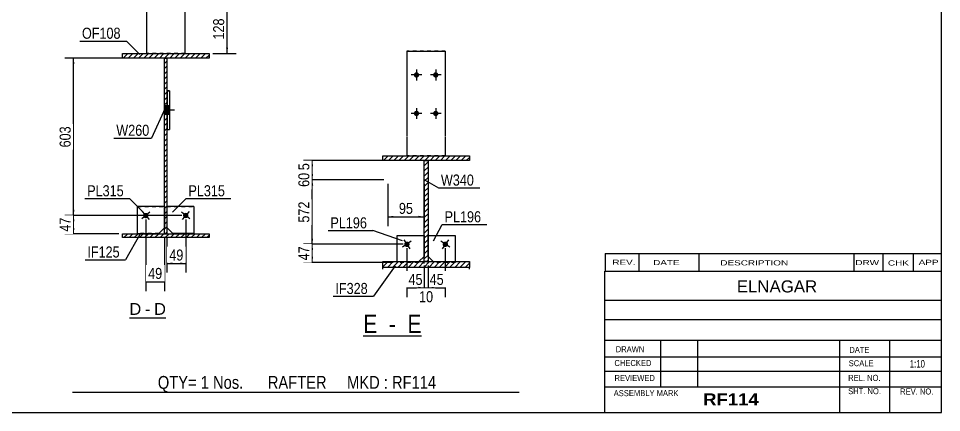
# Model space of a CAD drawing. Header units: millimetres. Extents: x -40 to 362, y -177 to 100.
# Drawn here: x 122.1 to 362.2, y -176.9 to -74.5 of the extents above; entities that cross this region are included whole.
import ezdxf

# ---------------------------------------------------------------- set-up
doc = ezdxf.new("R2010")
doc.units = ezdxf.units.MM
doc.linetypes.add('DXK_LINE_DOT1', pattern=[1.8814, 0.9407, -0.9407])
doc.styles.add('Arial', font='ARIAL.TTF', dxfattribs={"height": 0.2})
doc.styles.add('Arial Bold', font='ARIALBD.TTF', dxfattribs={"height": 0.2})
doc.styles.add('Arial Narrow', font='ARIALN.TTF', dxfattribs={"height": 0.2})

# ---------------------------------------------------------------- blocks, each defined once
blk = doc.blocks.new('Unknown-623647317-8647')
at = {"color": 5, "linetype": 'Continuous'}
for p, q in [((362.21, -176.9), (362.21, 100.1)), ((-37.79, -176.9), (362.21, -176.9))]:
    blk.add_line(p, q, dxfattribs=at)
blk = doc.blocks.new('Unknown-623647317-12 - 5348')
at = {"color": 7, "linetype": 'Continuous'}
blk.add_line((150.92, -152.26), (160.43, -152.26), dxfattribs=at)
at = {"color": 0, "linetype": 'Continuous'}
blk.add_wipeout([(154, -151.51), (154, -148.31), (150.92, -148.31), (150.92, -151.51)], dxfattribs=at)
blk.add_wipeout([(156.38, -151.51), (156.38, -148.31), (154.96, -148.31), (154.96, -151.51)], dxfattribs=at)
at = {"color": 96, "linetype": 'Continuous', "style": 'Arial'}
blk.add_text('D', height=3.06, dxfattribs=at).set_placement((150.92, -151.51))
at = {"color": 0, "linetype": 'Continuous'}
blk.add_wipeout([(160.43, -151.51), (160.43, -148.31), (157.34, -148.31), (157.34, -151.51)], dxfattribs=at)
at = {"color": 96, "linetype": 'Continuous', "style": 'Arial'}
for s, p in [('D', (157.34, -151.51)), ('-', (154.96, -151.51))]:
    blk.add_text(s, height=3.06, dxfattribs=at).set_placement(p)
blk = doc.blocks.new('Unknown-623647317-13 - 10803')
at = {"color": 7, "linetype": 'Continuous'}
blk.add_line((211.74, -156.97), (226.92, -156.97), dxfattribs=at)
at = {"color": 0, "linetype": 'Continuous'}
for points in [[(215.39, -156.22), (215.39, -151.22), (211.74, -151.22), (211.74, -156.22)], [(221.76, -156.22), (221.76, -151.22), (216.89, -151.22), (216.89, -156.22)], [(226.92, -156.22), (226.92, -151.22), (223.26, -151.22), (223.26, -156.22)]]:
    blk.add_wipeout(points, dxfattribs=at)
at = {"color": 6, "linetype": 'Continuous', "style": 'Arial Narrow'}
for s, height, p in [('E', 4.77, (211.74, -156.22)), ('E', 4.77, (223.26, -156.22)), (' - ', 4.772, (216.89, -156.22))]:
    blk.add_text(s, height=height, dxfattribs=at).set_placement(p)
blk = doc.blocks.new('Part-623647317-5350 - 5348')
at = {"linetype": 'Continuous'}
h = blk.add_hatch(dxfattribs=at)
h.set_pattern_fill('', scale=0.3, style=0, pattern_type=0)
h.set_pattern_definition([(45, (149.1309, -83.5818), (-0.67352, 0.67352), [])])
h.paths.add_polyline_path([(171.63, -83.58), (149.13, -83.58), (149.13, -84.78), (171.63, -84.78)])
at = {"color": 2, "linetype": 'Continuous'}
for p, q in [((149.13, -83.58), (149.13, -83.58)), ((149.13, -83.58), (171.63, -83.58)), ((149.13, -84.78), (149.13, -83.58)), ((171.63, -83.58), (171.63, -83.58)), ((171.63, -83.58), (171.63, -84.78)), ((149.13, -84.78), (149.13, -84.78)), ((171.63, -84.78), (149.13, -84.78)), ((171.63, -84.78), (171.63, -84.78))]:
    blk.add_line(p, q, dxfattribs=at)
blk = doc.blocks.new('Part-623647317-5355 - 5348')
at = {"linetype": 'Continuous'}
h = blk.add_hatch(dxfattribs=at)
h.set_pattern_fill('', scale=0.3, style=0, pattern_type=0)
h.set_pattern_definition([(45, (149.1309, -130.4143), (-0.67352, 0.67352), [])])
h.paths.add_polyline_path([(171.63, -130.41), (149.13, -130.41), (149.13, -131.41), (171.63, -131.41)])
at = {"color": 2, "linetype": 'Continuous'}
for p, q in [((149.13, -130.41), (171.63, -130.41)), ((149.13, -131.41), (149.13, -130.41)), ((171.63, -131.41), (149.13, -131.41)), ((171.63, -130.41), (171.63, -131.41))]:
    blk.add_line(p, q, dxfattribs=at)
blk = doc.blocks.new('Part-623647317-5400 - 5348')
at = {"linetype": 'Continuous'}
h = blk.add_hatch(dxfattribs=at)
h.set_pattern_fill('', scale=0.3, style=0, pattern_type=0)
h.set_pattern_definition([(45, (160.0809, -84.7817), (-0.67352, 0.67352), [])])
h.paths.add_polyline_path([(160.68, -84.78), (160.08, -84.78), (160.08, -130.41), (160.68, -130.41)])
at = {"color": 2, "linetype": 'Continuous'}
for p, q in [((160.08, -84.78), (160.68, -84.78)), ((160.08, -113.28), (160.08, -84.78)), ((160.68, -84.78), (160.68, -113.28)), ((160.08, -130.41), (160.08, -113.38)), ((160.68, -113.38), (160.68, -130.41)), ((160.68, -130.41), (160.08, -130.41))]:
    blk.add_line(p, q, dxfattribs=at)
blk = doc.blocks.new('Part-623647317-5392 - 5348')
at = {"color": 2, "linetype": 'Continuous'}
for p, q in [((153.05, -130.38), (153.05, -123.38)), ((160.05, -123.38), (153.05, -123.38)), ((160.05, -123.38), (160.05, -128.88)), ((160.05, -128.88), (158.55, -130.38)), ((153.05, -130.38), (158.55, -130.38))]:
    blk.add_line(p, q, dxfattribs=at)
at = {"color": 7, "linetype": 'DXK_LINE_DOT1'}
for p, q in [((153.05, -123.38), (160.05, -123.38)), ((158.55, -130.38), (153.05, -130.38))]:
    blk.add_line(p, q, dxfattribs=at)
blk = doc.blocks.new('Part-623647317-5367 - 5348')
at = {"color": 2, "linetype": 'Continuous'}
for p, q in [((155.38, -54.58), (165.38, -54.58)), ((155.38, -54.58), (155.38, -83.58)), ((165.38, -54.58), (165.38, -83.58))]:
    blk.add_line(p, q, dxfattribs=at)
at = {"color": 7, "linetype": 'DXK_LINE_DOT1'}
for p, q in [((165.38, -54.58), (155.38, -54.58)), ((165.38, -83.58), (155.38, -83.58))]:
    blk.add_line(p, q, dxfattribs=at)
blk = doc.blocks.new('Part-623647317-5359 - 5348')
at = {"color": 2, "linetype": 'Continuous'}
for p, q in [((160.78, -93.28), (161.38, -93.28)), ((160.78, -93.28), (160.78, -103.28)), ((161.38, -93.28), (161.38, -103.28)), ((160.78, -103.28), (161.38, -103.28))]:
    blk.add_line(p, q, dxfattribs=at)
at = {"color": 7, "linetype": 'DXK_LINE_DOT1'}
for p, q in [((161.38, -93.28), (160.78, -93.28)), ((160.78, -103.28), (161.38, -103.28))]:
    blk.add_line(p, q, dxfattribs=at)
blk = doc.blocks.new('Part-623647317-5395 - 5348')
at = {"color": 2, "linetype": 'Continuous'}
for p, q in [((160.71, -128.88), (160.71, -123.38)), ((167.71, -123.38), (160.71, -123.38)), ((167.71, -123.38), (167.71, -130.38)), ((162.21, -130.38), (160.71, -128.88)), ((167.71, -130.38), (162.21, -130.38))]:
    blk.add_line(p, q, dxfattribs=at)
at = {"color": 7, "linetype": 'DXK_LINE_DOT1'}
for p, q in [((160.71, -123.38), (167.71, -123.38)), ((167.71, -130.38), (162.21, -130.38))]:
    blk.add_line(p, q, dxfattribs=at)
blk = doc.blocks.new('Bolt-623647317-5406 - 5348')
at = {"linetype": 'Continuous'}
for points in [[(160.68, -99.38), (160.68, -97.18), (160.08, -97.18), (160.08, -99.38)], [(161.38, -99.38), (161.38, -97.18), (160.78, -97.18), (160.78, -99.38)]]:
    blk.add_hatch(color=3, dxfattribs=at).paths.add_polyline_path(points)
at = {"color": 3, "linetype": 'Continuous'}
for p, q in [((160.68, -97.18), (160.08, -97.18)), ((162.68, -98.28), (160.08, -98.28)), ((161.38, -97.18), (160.78, -97.18)), ((160.68, -99.38), (160.08, -99.38)), ((161.38, -99.38), (160.78, -99.38))]:
    blk.add_line(p, q, dxfattribs=at)
blk = doc.blocks.new('Bolt-623647317-5431 - 5348')
at = {"linetype": 'Continuous'}
blk.add_hatch(color=3, dxfattribs=at).paths.add_polyline_path([(155.72, -125.23, -1), (154.64, -126.13, -1)])
at = {"color": 3, "linetype": 'Continuous'}
for p, q in [((156.25, -124.78), (154.11, -126.58)), ((154.28, -124.61), (156.08, -126.76))]:
    blk.add_line(p, q, dxfattribs=at)
blk = doc.blocks.new('Bolt-623647317-5434 - 5348')
at = {"linetype": 'Continuous'}
blk.add_hatch(color=3, dxfattribs=at).paths.add_polyline_path([(166.12, -126.13, -1), (165.04, -125.23, -1)])
at = {"color": 3, "linetype": 'Continuous'}
for p, q in [((166.65, -126.58), (164.51, -124.78)), ((166.48, -124.61), (164.68, -126.76))]:
    blk.add_line(p, q, dxfattribs=at)
blk = doc.blocks.new('Part-623647317-10843 - 10803')
at = {"color": 2, "linetype": 'Continuous'}
for p, q in [((228.64, -136.36), (228.64, -130.86)), ((228.64, -130.86), (235.64, -130.86)), ((235.64, -130.86), (235.64, -137.68)), ((229.96, -137.68), (228.64, -136.36))]:
    blk.add_line(p, q, dxfattribs=at)
at = {"color": 7, "linetype": 'DXK_LINE_DOT1'}
for p, q in [((228.64, -130.86), (235.64, -130.86)), ((230.14, -137.86), (229.96, -137.68)), ((235.64, -137.86), (230.14, -137.86)), ((235.64, -137.68), (235.64, -137.86))]:
    blk.add_line(p, q, dxfattribs=at)
blk = doc.blocks.new('Bolt-623647317-10878 - 10803')
at = {"linetype": 'Continuous'}
for points in [[(226.31, -89.14, -1), (224.91, -89.14, -1)], [(231.31, -89.14, -1), (229.91, -89.14, -1)], [(226.31, -99.14, -1), (224.91, -99.14, -1)], [(231.31, -99.14, -1), (229.91, -99.14, -1)]]:
    blk.add_hatch(color=3, dxfattribs=at).paths.add_polyline_path(points)
at = {"color": 3, "linetype": 'Continuous'}
for p, q in [((225.61, -87.74), (225.61, -90.54)), ((230.61, -87.74), (230.61, -90.54)), ((227.01, -89.14), (224.21, -89.14)), ((232.01, -89.14), (229.21, -89.14)), ((225.61, -97.74), (225.61, -100.54)), ((230.61, -97.74), (230.61, -100.54)), ((227.01, -99.14), (224.21, -99.14)), ((232.01, -99.14), (229.21, -99.14))]:
    blk.add_line(p, q, dxfattribs=at)
blk = doc.blocks.new('Part-623647317-10806 - 10803')
at = {"linetype": 'Continuous'}
h = blk.add_hatch(dxfattribs=at)
h.set_pattern_fill('', scale=0.3, style=0, pattern_type=0)
h.set_pattern_definition([(45, (216.8601, -110.1864), (-0.67352, 0.67352), [])])
h.paths.add_polyline_path([(239.36, -110.19), (216.86, -110.19), (216.86, -111.39), (239.36, -111.39)])
at = {"color": 2, "linetype": 'Continuous'}
for p, q in [((216.86, -110.19), (216.86, -110.19)), ((216.86, -110.19), (239.36, -110.19)), ((216.86, -111.39), (216.86, -110.19)), ((239.36, -110.19), (239.36, -110.19)), ((239.36, -110.19), (239.36, -111.39)), ((216.86, -111.39), (216.86, -111.39)), ((239.36, -111.39), (216.86, -111.39)), ((239.36, -111.39), (239.36, -111.39))]:
    blk.add_line(p, q, dxfattribs=at)
blk = doc.blocks.new('Part-623647317-10840 - 10803')
at = {"color": 2, "linetype": 'Continuous'}
for p, q in [((220.58, -130.86), (227.58, -130.86)), ((220.58, -137.68), (220.58, -130.86)), ((227.58, -130.86), (227.58, -136.36)), ((226.26, -137.68), (227.58, -136.36))]:
    blk.add_line(p, q, dxfattribs=at)
at = {"color": 7, "linetype": 'DXK_LINE_DOT1'}
for p, q in [((220.58, -130.86), (227.58, -130.86)), ((220.58, -137.86), (220.58, -137.68)), ((226.08, -137.86), (220.58, -137.86)), ((226.26, -137.68), (226.08, -137.86))]:
    blk.add_line(p, q, dxfattribs=at)
blk = doc.blocks.new('Part-623647317-10808 - 10803')
at = {"linetype": 'Continuous'}
h = blk.add_hatch(dxfattribs=at)
h.set_pattern_fill('', scale=0.3, style=0, pattern_type=0)
h.set_pattern_definition([(45, (227.6101, -111.3863), (-0.67352, 0.67352), [])])
h.paths.add_polyline_path([(228.61, -111.39), (227.61, -111.39), (227.61, -137.68), (228.61, -137.68)])
at = {"color": 2, "linetype": 'Continuous'}
for p, q in [((227.61, -111.39), (228.61, -111.39)), ((227.61, -116.39), (227.61, -111.39)), ((228.61, -111.39), (228.61, -116.39)), ((227.61, -137.68), (227.61, -116.49)), ((228.61, -116.49), (228.61, -137.68)), ((228.61, -137.68), (227.61, -137.68))]:
    blk.add_line(p, q, dxfattribs=at)
at = {"color": 7, "linetype": 'DXK_LINE_DOT1'}
for p, q in [((227.61, -138.13), (227.61, -137.68)), ((228.61, -138.13), (228.61, -137.68))]:
    blk.add_line(p, q, dxfattribs=at)
blk = doc.blocks.new('Part-623647317-10836 - 10803')
at = {"linetype": 'Continuous'}
h = blk.add_hatch(dxfattribs=at)
h.set_pattern_fill('', scale=0.3, style=0, pattern_type=0)
h.set_pattern_definition([(45, (216.8601, -137.6808), (-0.67352, 0.67352), [])])
h.paths.add_polyline_path([(239.36, -137.68), (216.86, -137.68), (216.86, -139.18), (239.36, -139.18)])
at = {"color": 7, "linetype": 'DXK_LINE_DOT1'}
for p, q in [((216.86, -138.13), (216.86, -137.68)), ((239.36, -138.13), (239.36, -137.68))]:
    blk.add_line(p, q, dxfattribs=at)
at = {"color": 2, "linetype": 'Continuous'}
for p, q in [((216.86, -137.68), (239.36, -137.68)), ((216.86, -139.18), (216.86, -137.68)), ((216.86, -139.63), (216.86, -139.18)), ((239.36, -139.18), (216.86, -139.18)), ((239.36, -137.68), (239.36, -139.18)), ((239.36, -139.63), (239.36, -139.18))]:
    blk.add_line(p, q, dxfattribs=at)
blk = doc.blocks.new('Part-623647317-10839 - 10803')
at = {"color": 2, "linetype": 'Continuous'}
for p, q in [((223.11, -82.93), (233.11, -82.93)), ((223.11, -82.93), (223.11, -105.09)), ((233.11, -82.93), (233.11, -105.09)), ((223.11, -105.19), (223.11, -110.19)), ((233.11, -105.19), (233.11, -110.19))]:
    blk.add_line(p, q, dxfattribs=at)
at = {"color": 7, "linetype": 'DXK_LINE_DOT1'}
for p, q in [((233.11, -82.93), (223.11, -82.93)), ((233.11, -110.19), (223.11, -110.19))]:
    blk.add_line(p, q, dxfattribs=at)
blk = doc.blocks.new('Bolt-623647317-10879 - 10803')
at = {"linetype": 'Continuous'}
blk.add_hatch(color=3, dxfattribs=at).paths.add_polyline_path([(223.69, -132.76, -1), (222.53, -133.56, -1)])
at = {"color": 3, "linetype": 'Continuous'}
for p, q in [((222.32, -132.01), (223.9, -134.31)), ((224.26, -132.37), (221.96, -133.95))]:
    blk.add_line(p, q, dxfattribs=at)
blk = doc.blocks.new('Bolt-623647317-10882 - 10803')
at = {"linetype": 'Continuous'}
blk.add_hatch(color=3, dxfattribs=at).paths.add_polyline_path([(233.69, -133.56, -1), (232.53, -132.76, -1)])
at = {"color": 3, "linetype": 'Continuous'}
for p, q in [((233.9, -132.01), (232.32, -134.31)), ((234.26, -133.95), (231.96, -132.37))]:
    blk.add_line(p, q, dxfattribs=at)
blk = doc.blocks.new('StraightDimension-623647317-8818 - 5348')
at = {"linetype": 'Continuous'}
for points in [[(136.13, -86.28), (136.38, -84.78), (136.63, -86.28)], [(136.63, -124.18), (136.38, -125.68), (136.13, -124.18)]]:
    blk.add_hatch(color=7, dxfattribs=at).paths.add_polyline_path(points)
at = {"color": 7, "linetype": 'Continuous'}
for p, q in [((170.63, -84.78), (134.13, -84.78)), ((136.38, -125.68), (136.38, -84.78)), ((164.58, -125.68), (134.13, -125.68))]:
    blk.add_line(p, q, dxfattribs=at)
at = {"color": 0}
blk.add_wipeout([(136.23, -101.89), (132.03, -101.89), (132.03, -108.58), (136.23, -108.58)], dxfattribs=at)
at = {"color": 3, "style": 'Arial Narrow'}
blk.add_text('603', height=2.863, rotation=90.0002, dxfattribs=at).set_placement((135.63, -107.98))
blk = doc.blocks.new('StraightDimension-623647317-8798 - 5348')
at = {"linetype": 'Continuous'}
for points in [[(176.07, -72.29), (176.32, -70.79), (176.57, -72.29)], [(176.57, -82.08), (176.32, -83.58), (176.07, -82.08)]]:
    blk.add_hatch(color=7, dxfattribs=at).paths.add_polyline_path(points)
at = {"color": 7, "linetype": 'Continuous'}
for p, q in [((163.88, -70.79), (178.72, -70.79)), ((176.32, -83.58), (176.32, -70.79)), ((172.63, -83.58), (178.72, -83.58))]:
    blk.add_line(p, q, dxfattribs=at)
at = {"color": 0}
blk.add_wipeout([(176.17, -73.84), (171.97, -73.84), (171.97, -80.53), (176.17, -80.53)], dxfattribs=at)
at = {"color": 3, "style": 'Arial Narrow'}
blk.add_text('128', height=2.863, rotation=90.0002, dxfattribs=at).set_placement((175.57, -79.93))
blk = doc.blocks.new('StraightDimension-623647317-8819 - 5348')
at = {"linetype": 'Continuous'}
for points in [[(136.13, -127.18), (136.38, -125.68), (136.63, -127.18)], [(136.63, -128.91), (136.38, -130.41), (136.13, -128.91)]]:
    blk.add_hatch(color=7, dxfattribs=at).paths.add_polyline_path(points)
at = {"color": 7, "linetype": 'Continuous'}
for p, q in [((164.58, -125.68), (134.13, -125.68)), ((136.38, -130.41), (136.38, -125.68)), ((148.13, -130.41), (134.13, -130.41))]:
    blk.add_line(p, q, dxfattribs=at)
at = {"color": 0}
blk.add_wipeout([(136.23, -125.62), (132.03, -125.62), (132.03, -130.48), (136.23, -130.48)], dxfattribs=at)
at = {"color": 3, "style": 'Arial Narrow'}
blk.add_text('47', height=2.863, rotation=90.0002, dxfattribs=at).set_placement((135.63, -129.88))
blk = doc.blocks.new('StraightDimension-623647317-8851 - 5348')
at = {"linetype": 'Continuous'}
for points in [[(156.68, -143.16), (155.18, -142.91), (156.68, -142.66)], [(158.58, -142.66), (160.08, -142.91), (158.58, -143.16)]]:
    blk.add_hatch(color=7, dxfattribs=at).paths.add_polyline_path(points)
at = {"color": 7, "linetype": 'Continuous'}
for p, q in [((155.18, -126.68), (155.18, -145.31)), ((160.08, -131.41), (160.08, -145.31)), ((155.18, -142.91), (160.08, -142.91))]:
    blk.add_line(p, q, dxfattribs=at)
at = {"color": 0}
blk.add_wipeout([(160.06, -142.76), (160.06, -138.56), (155.2, -138.56), (155.2, -142.76)], dxfattribs=at)
at = {"color": 3, "style": 'Arial Narrow'}
blk.add_text('49', height=2.863, dxfattribs=at).set_placement((155.8, -142.16))
blk = doc.blocks.new('StraightDimension-623647317-8874 - 5348')
at = {"linetype": 'Continuous'}
for points in [[(162.18, -138.38), (160.68, -138.13), (162.18, -137.88)], [(164.08, -137.88), (165.58, -138.13), (164.08, -138.38)]]:
    blk.add_hatch(color=7, dxfattribs=at).paths.add_polyline_path(points)
at = {"color": 7, "linetype": 'Continuous'}
for p, q in [((165.58, -126.68), (165.58, -140.53)), ((160.68, -131.41), (160.68, -140.53)), ((160.68, -138.13), (165.58, -138.13))]:
    blk.add_line(p, q, dxfattribs=at)
at = {"color": 0}
blk.add_wipeout([(165.56, -137.98), (165.56, -133.78), (160.7, -133.78), (160.7, -137.98)], dxfattribs=at)
at = {"color": 3, "style": 'Arial Narrow'}
blk.add_text('49', height=2.863, dxfattribs=at).set_placement((161.3, -137.38))
blk = doc.blocks.new('StraightDimension-623647317-11621 - 10803')
at = {"linetype": 'Continuous'}
for points in [[(224.61, -144.72), (223.11, -144.47), (224.61, -144.22)], [(226.11, -144.22), (227.61, -144.47), (226.11, -144.72)]]:
    blk.add_hatch(color=7, dxfattribs=at).paths.add_polyline_path(points)
at = {"color": 7, "linetype": 'Continuous'}
for p, q in [((223.11, -134.16), (223.11, -146.87)), ((227.61, -138.68), (227.61, -146.87)), ((223.11, -144.47), (227.61, -144.47))]:
    blk.add_line(p, q, dxfattribs=at)
at = {"color": 0}
blk.add_wipeout([(227.79, -144.32), (227.79, -140.12), (222.93, -140.12), (222.93, -144.32)], dxfattribs=at)
at = {"color": 3, "style": 'Arial Narrow'}
blk.add_text('45', height=2.863, dxfattribs=at).set_placement((223.53, -143.72))
blk = doc.blocks.new('StraightDimension-623647317-11183 - 10803')
at = {"linetype": 'Continuous'}
for points in [[(219.61, -126.26), (218.11, -126.01), (219.61, -125.76)], [(226.11, -125.76), (227.61, -126.01), (226.11, -126.26)]]:
    blk.add_hatch(color=7, dxfattribs=at).paths.add_polyline_path(points)
at = {"color": 7, "linetype": 'Continuous'}
for p, q in [((218.11, -117.41), (218.11, -128.41)), ((227.61, -117.41), (227.61, -128.41)), ((218.11, -126.01), (227.61, -126.01))]:
    blk.add_line(p, q, dxfattribs=at)
at = {"color": 0}
blk.add_wipeout([(225.29, -125.86), (225.29, -121.66), (220.43, -121.66), (220.43, -125.86)], dxfattribs=at)
at = {"color": 3, "style": 'Arial Narrow'}
blk.add_text('95', height=2.863, dxfattribs=at).set_placement((221.03, -125.26))
blk = doc.blocks.new('StraightDimension-623647317-11230 - 10803')
at = {"linetype": 'Continuous'}
for points in [[(198.23, -112.89), (198.48, -111.39), (198.73, -112.89)], [(198.73, -114.89), (198.48, -116.39), (198.23, -114.89)]]:
    blk.add_hatch(color=7, dxfattribs=at).paths.add_polyline_path(points)
at = {"color": 7, "linetype": 'Continuous'}
for p, q in [((226.61, -111.39), (196.23, -111.39)), ((198.48, -116.39), (198.48, -111.39)), ((217.11, -116.39), (196.23, -116.39))]:
    blk.add_line(p, q, dxfattribs=at)
at = {"color": 0}
blk.add_wipeout([(198.33, -111.46), (194.13, -111.46), (194.13, -116.32), (198.33, -116.32)], dxfattribs=at)
at = {"color": 3, "style": 'Arial Narrow'}
blk.add_text('75', height=2.863, rotation=90.0002, dxfattribs=at).set_placement((197.73, -115.72))
blk = doc.blocks.new('StraightDimension-623647317-11233 - 10803')
at = {"linetype": 'Continuous'}
for points in [[(198.23, -117.91), (198.48, -116.41), (198.73, -117.91)], [(198.73, -131.66), (198.48, -133.16), (198.23, -131.66)]]:
    blk.add_hatch(color=7, dxfattribs=at).paths.add_polyline_path(points)
at = {"color": 7, "linetype": 'Continuous'}
for p, q in [((217.11, -116.41), (196.23, -116.41)), ((198.48, -133.16), (198.48, -116.41)), ((222.11, -133.16), (196.23, -133.16))]:
    blk.add_line(p, q, dxfattribs=at)
at = {"color": 0}
blk.add_wipeout([(198.33, -121.44), (194.13, -121.44), (194.13, -128.13), (198.33, -128.13)], dxfattribs=at)
at = {"color": 3, "style": 'Arial Narrow'}
blk.add_text('572', height=2.863, rotation=90.0002, dxfattribs=at).set_placement((197.73, -127.53))
blk = doc.blocks.new('StraightDimension-623647317-15122 - 10803')
at = {"linetype": 'Continuous'}
for points in [[(198.73, -114.89), (198.48, -116.39), (198.23, -114.89)], [(198.23, -117.9), (198.48, -116.4), (198.73, -117.9)]]:
    blk.add_hatch(color=7, dxfattribs=at).paths.add_polyline_path(points)
at = {"color": 7, "linetype": 'Continuous'}
for p, q in [((217.11, -116.39), (196.23, -116.39)), ((217.11, -116.4), (196.23, -116.4)), ((198.48, -116.4), (198.48, -116.39))]:
    blk.add_line(p, q, dxfattribs=at)
at = {"color": 0}
blk.add_wipeout([(198.33, -113.97), (194.13, -113.97), (194.13, -118.82), (198.33, -118.82)], dxfattribs=at)
at = {"color": 3, "style": 'Arial Narrow'}
blk.add_text('60', height=2.863, rotation=90.0002, dxfattribs=at).set_placement((197.73, -118.22))
blk = doc.blocks.new('StraightDimension-623647317-11234 - 10803')
at = {"linetype": 'Continuous'}
for points in [[(198.23, -134.66), (198.48, -133.16), (198.73, -134.66)], [(198.73, -136.36), (198.48, -137.86), (198.23, -136.36)]]:
    blk.add_hatch(color=7, dxfattribs=at).paths.add_polyline_path(points)
at = {"color": 7, "linetype": 'Continuous'}
for p, q in [((222.11, -133.16), (196.23, -133.16)), ((198.48, -137.86), (198.48, -133.16)), ((219.58, -137.86), (196.23, -137.86))]:
    blk.add_line(p, q, dxfattribs=at)
at = {"color": 0}
blk.add_wipeout([(198.33, -133.08), (194.13, -133.08), (194.13, -137.94), (198.33, -137.94)], dxfattribs=at)
at = {"color": 3, "style": 'Arial Narrow'}
blk.add_text('47', height=2.863, rotation=90.0002, dxfattribs=at).set_placement((197.73, -137.34))
blk = doc.blocks.new('StraightDimension-623647317-11619 - 10803')
at = {"linetype": 'Continuous'}
for points in [[(230.11, -144.72), (228.61, -144.47), (230.11, -144.22)], [(231.61, -144.22), (233.11, -144.47), (231.61, -144.72)]]:
    blk.add_hatch(color=7, dxfattribs=at).paths.add_polyline_path(points)
at = {"color": 7, "linetype": 'Continuous'}
for p, q in [((233.11, -134.16), (233.11, -146.87)), ((228.61, -138.68), (228.61, -146.87)), ((228.61, -144.47), (233.11, -144.47))]:
    blk.add_line(p, q, dxfattribs=at)
at = {"color": 0}
blk.add_wipeout([(233.29, -144.32), (233.29, -140.12), (228.43, -140.12), (228.43, -144.32)], dxfattribs=at)
at = {"color": 3, "style": 'Arial Narrow'}
blk.add_text('45', height=2.863, dxfattribs=at).set_placement((229.03, -143.72))
blk = doc.blocks.new('StraightDimension-623647317-11620 - 10803')
at = {"linetype": 'Continuous'}
for points in [[(226.11, -144.22), (227.61, -144.47), (226.11, -144.72)], [(230.11, -144.72), (228.61, -144.47), (230.11, -144.22)]]:
    blk.add_hatch(color=7, dxfattribs=at).paths.add_polyline_path(points)
at = {"color": 7, "linetype": 'Continuous'}
for p, q in [((227.61, -138.68), (227.61, -146.72)), ((228.61, -138.68), (228.61, -146.72)), ((227.61, -144.47), (228.61, -144.47))]:
    blk.add_line(p, q, dxfattribs=at)
at = {"color": 0}
blk.add_wipeout([(230.54, -148.82), (230.54, -144.62), (225.68, -144.62), (225.68, -148.82)], dxfattribs=at)
at = {"color": 3, "style": 'Arial Narrow'}
blk.add_text('10', height=2.863, dxfattribs=at).set_placement((226.28, -148.22))
blk = doc.blocks.new('StraightDimension-623647317-15120 - 10803')
at = {"linetype": 'Continuous'}
for points in [[(198.73, -114.9), (198.48, -116.4), (198.23, -114.9)], [(198.23, -117.91), (198.48, -116.41), (198.73, -117.91)]]:
    blk.add_hatch(color=7, dxfattribs=at).paths.add_polyline_path(points)
at = {"color": 7, "linetype": 'Continuous'}
for p, q in [((217.11, -116.4), (196.23, -116.4)), ((217.11, -116.41), (196.23, -116.41)), ((198.48, -116.41), (198.48, -116.4))]:
    blk.add_line(p, q, dxfattribs=at)
at = {"color": 0}
blk.add_wipeout([(198.33, -113.98), (194.13, -113.98), (194.13, -118.84), (198.33, -118.84)], dxfattribs=at)
at = {"color": 3, "style": 'Arial Narrow'}
blk.add_text('60', height=2.863, rotation=90.0002, dxfattribs=at).set_placement((197.73, -118.24))
blk = doc.blocks.new('CBS_CALLOFF-623647317-17302')
at = {"color": 7, "linetype": 'Continuous'}
blk.add_line((136.08, -171.63), (252.32, -171.65), dxfattribs=at)
at = {"color": 3, "linetype": 'Continuous', "style": 'Arial Narrow'}
blk.add_text('QTY= 1 Nos.      RAFTER     MKD : RF114', height=3.3405, dxfattribs=at).set_placement((158.31, -170.74))
blk = doc.blocks.new('CBS_NAME_BLOG-623647317-17303')
at = {"color": 7, "linetype": 'Continuous'}
for p, q in [((274.61, -140.15), (362.13, -140.15)), ((274.61, -176.86), (274.61, -140.15)), ((274.61, -147.69), (362.13, -147.69)), ((274.69, -152.74), (362.2, -152.74)), ((274.61, -158.12), (362.13, -158.12)), ((289.14, -170.22), (289.14, -158.12)), ((298.82, -170.2), (298.82, -158.13)), ((335.74, -176.86), (335.74, -158.13)), ((348.79, -176.86), (348.79, -158.12)), ((274.62, -162.42), (362.2, -162.4)), ((274.61, -166.16), (362.13, -166.16)), ((274.61, -170.2), (362.13, -170.2)), ((274.61, -176.9), (362.2, -176.9))]:
    blk.add_line(p, q, dxfattribs=at)
at = {"color": 3, "linetype": 'Continuous', "style": 'Arial'}
blk.add_text('ELNAGAR', height=3.133, dxfattribs=at).set_placement((308.94, -145.68))
at = {"color": 3, "linetype": 'Continuous'}
for s, height, style, width, p in [('DRAWN', 1.566, 'Arial', 0.9, (277.44, -161.22)), ('DATE', 1.566, 'Arial', 0.9, (338.21, -161.39)), ('CHECKED', 1.566, 'Arial', 0.9, (277.1, -164.8)), ('SCALE', 1.566, 'Arial', 0.9, (338.06, -164.86)), ('1:10', 1.957, 'Arial Narrow', 0.9, (353.95, -165.22)), ('REVIEWED', 1.566, 'Arial', 0.9, (277.13, -168.71)), ('REL. NO.', 1.566, 'Arial', 0.9, (337.92, -168.67)), ('ASSEMBLY MARK', 1.5663, 'Arial', 0.9, (276.92, -172.65)), ('RF114', 3.131, 'Arial Bold', 1.1, (300.19, -175.05)), ('SHT. NO.', 1.566, 'Arial', 0.9, (337.91, -172.13)), ('REV. NO.', 1.566, 'Arial', 0.9, (351.44, -172.22))]:
    blk.add_text(s, height=height, dxfattribs=dict(at, style=style, width=width)).set_placement(p)
blk = doc.blocks.new('CBS_REVISION-623647317-17304')
at = {"color": 7, "linetype": 'Continuous'}
for p, q in [((274.7, -135.52), (362.2, -135.52)), ((274.7, -135.52), (274.7, -140.15)), ((283.49, -135.52), (283.49, -140.15)), ((299.09, -135.52), (299.09, -140.09)), ((339.35, -135.52), (339.35, -140.15)), ((346.89, -135.52), (346.89, -140.15)), ((354.83, -135.52), (354.83, -140.15)), ((274.7, -140.15), (362.2, -140.15))]:
    blk.add_line(p, q, dxfattribs=at)
at = {"color": 7, "style": 'Arial Narrow', "width": 1.7}
for s, height, p in [('REV.', 1.326, (276.56, -138.48)), ('DATE', 1.326, (287.18, -138.59)), ('DESCRIPTION', 1.3257, (304.66, -138.65)), ('DRW', 1.326, (339.78, -138.59)), ('CHK', 1.326, (348.26, -138.68)), ('APP', 1.326, (356.26, -138.52))]:
    blk.add_text(s, height=height, dxfattribs=at).set_placement(p)
blk = doc.blocks.new('Mark-623647317-9212 - 5348')
at = {"color": 7, "linetype": 'Continuous'}
blk.add_line((153.66, -83.85), (150.12, -80.32), dxfattribs=at)
at = {"color": 0}
blk.add_wipeout([(148.62, -79.72), (148.62, -76.72), (138.58, -76.72), (138.58, -79.72)], dxfattribs=at)
blk.add_wipeout([(148.62, -79.72), (148.62, -76.72), (138.58, -76.72), (138.58, -79.72)], dxfattribs=at)
at = {"color": 7, "linetype": 'Continuous'}
blk.add_line((137.98, -80.32), (150.12, -80.32), dxfattribs=at)
at = {"color": 3, "style": 'Arial Narrow'}
blk.add_text('OF108', height=2.863, dxfattribs=at).set_placement((138.58, -79.72))
blk = doc.blocks.new('Mark-623647317-9220 - 5348')
at = {"color": 0}
blk.add_wipeout([(156.09, -104.95), (156.09, -101.95), (147.51, -101.95), (147.51, -104.95)], dxfattribs=at)
blk.add_wipeout([(156.09, -104.95), (156.09, -101.95), (147.51, -101.95), (147.51, -104.95)], dxfattribs=at)
at = {"color": 7, "linetype": 'Continuous'}
for p in [(160.23, -97.81), (146.91, -105.55)]:
    blk.add_line(p, (156.69, -105.55), dxfattribs=at)
at = {"color": 3, "style": 'Arial Narrow'}
blk.add_text('W260', height=2.863, dxfattribs=at).set_placement((147.51, -104.95))
blk = doc.blocks.new('Mark-623647317-9224 - 5348')
at = {"color": 7, "linetype": 'Continuous'}
blk.add_line((153.66, -130.64), (149.89, -137.2), dxfattribs=at)
at = {"color": 0}
blk.add_wipeout([(148.39, -136.6), (148.39, -133.6), (139.98, -133.6), (139.98, -136.6)], dxfattribs=at)
blk.add_wipeout([(148.39, -136.6), (148.39, -133.6), (139.98, -133.6), (139.98, -136.6)], dxfattribs=at)
at = {"color": 7, "linetype": 'Continuous'}
blk.add_line((139.38, -137.2), (149.89, -137.2), dxfattribs=at)
at = {"color": 3, "style": 'Arial Narrow'}
blk.add_text('IF125', height=2.863, dxfattribs=at).set_placement((139.98, -136.6))
blk = doc.blocks.new('Mark-623647317-9227 - 5348')
at = {"color": 7, "linetype": 'Continuous'}
blk.add_line((154.48, -124.81), (150.94, -121.28), dxfattribs=at)
at = {"color": 0}
blk.add_wipeout([(149.44, -120.68), (149.44, -117.68), (139.94, -117.68), (139.94, -120.68)], dxfattribs=at)
blk.add_wipeout([(149.44, -120.68), (149.44, -117.68), (139.94, -117.68), (139.94, -120.68)], dxfattribs=at)
at = {"color": 7, "linetype": 'Continuous'}
blk.add_line((139.34, -121.28), (150.94, -121.28), dxfattribs=at)
at = {"color": 3, "style": 'Arial Narrow'}
blk.add_text('PL315', height=2.863, dxfattribs=at).set_placement((139.94, -120.68))
blk = doc.blocks.new('Mark-623647317-9230 - 5348')
at = {"color": 0}
blk.add_wipeout([(175.78, -120.68), (175.78, -117.68), (166.28, -117.68), (166.28, -120.68)], dxfattribs=at)
blk.add_wipeout([(175.78, -120.68), (175.78, -117.68), (166.28, -117.68), (166.28, -120.68)], dxfattribs=at)
at = {"color": 7, "linetype": 'Continuous'}
for p, q in [((162.14, -124.81), (165.68, -121.28)), ((165.68, -121.28), (177.28, -121.28))]:
    blk.add_line(p, q, dxfattribs=at)
at = {"color": 3, "style": 'Arial Narrow'}
blk.add_text('PL315', height=2.863, dxfattribs=at).set_placement((166.28, -120.68))
blk = doc.blocks.new('Mark-623647317-13197 - 10803')
at = {"color": 0}
blk.add_wipeout([(242.42, -127.44), (242.42, -124.44), (232.92, -124.44), (232.92, -127.44)], dxfattribs=at)
blk.add_wipeout([(242.42, -127.44), (242.42, -124.44), (232.92, -124.44), (232.92, -127.44)], dxfattribs=at)
at = {"color": 7, "linetype": 'Continuous'}
for p, q in [((230.07, -132.29), (232.32, -128.04)), ((232.32, -128.04), (243.92, -128.04))]:
    blk.add_line(p, q, dxfattribs=at)
at = {"color": 3, "style": 'Arial Narrow'}
blk.add_text('PL196', height=2.863, dxfattribs=at).set_placement((232.92, -127.44))
blk = doc.blocks.new('Mark-623647317-10923 - 10803')
at = {"color": 0}
blk.add_wipeout([(240.55, -117.89), (240.55, -114.89), (231.96, -114.89), (231.96, -117.89)], dxfattribs=at)
blk.add_wipeout([(240.55, -117.89), (240.55, -114.89), (231.96, -114.89), (231.96, -117.89)], dxfattribs=at)
at = {"color": 7, "linetype": 'Continuous'}
for p, q in [((227.73, -116.39), (231.36, -118.49)), ((231.36, -118.49), (242.05, -118.49))]:
    blk.add_line(p, q, dxfattribs=at)
at = {"color": 3, "style": 'Arial Narrow'}
blk.add_text('W340', height=2.863, dxfattribs=at).set_placement((231.96, -117.89))
blk = doc.blocks.new('Mark-623647317-13191 - 10803')
at = {"color": 7, "linetype": 'Continuous'}
blk.add_line((220.04, -138.75), (214.42, -146.68), dxfattribs=at)
at = {"color": 0}
blk.add_wipeout([(212.92, -146.08), (212.92, -143.08), (204.52, -143.08), (204.52, -146.08)], dxfattribs=at)
blk.add_wipeout([(212.92, -146.08), (212.92, -143.08), (204.52, -143.08), (204.52, -146.08)], dxfattribs=at)
at = {"color": 7, "linetype": 'Continuous'}
blk.add_line((203.92, -146.68), (214.42, -146.68), dxfattribs=at)
at = {"color": 3, "style": 'Arial Narrow'}
blk.add_text('IF328', height=2.863, dxfattribs=at).set_placement((204.52, -146.08))
blk = doc.blocks.new('Mark-623647317-13194 - 10803')
at = {"color": 7, "linetype": 'Continuous'}
blk.add_line((222.01, -132.29), (214.22, -129.62), dxfattribs=at)
at = {"color": 0}
blk.add_wipeout([(212.72, -129.02), (212.72, -126.02), (203.22, -126.02), (203.22, -129.02)], dxfattribs=at)
blk.add_wipeout([(212.72, -129.02), (212.72, -126.02), (203.22, -126.02), (203.22, -129.02)], dxfattribs=at)
at = {"color": 7, "linetype": 'Continuous'}
blk.add_line((202.62, -129.62), (214.22, -129.62), dxfattribs=at)
at = {"color": 3, "style": 'Arial Narrow'}
blk.add_text('PL196', height=2.863, dxfattribs=at).set_placement((203.22, -129.02))

msp = doc.modelspace()

# ---------------------------------------------------------------- block references
for name in ['Unknown-623647317-8647', 'Part-623647317-5367 - 5348', 'Part-623647317-5350 - 5348', 'Part-623647317-10839 - 10803', 'Part-623647317-5400 - 5348', 'Bolt-623647317-10878 - 10803', 'Part-623647317-5359 - 5348', 'Bolt-623647317-5406 - 5348', 'Part-623647317-10806 - 10803', 'Part-623647317-10808 - 10803', 'Part-623647317-5392 - 5348', 'Bolt-623647317-5431 - 5348', 'Part-623647317-5395 - 5348', 'Bolt-623647317-5434 - 5348', 'Part-623647317-5355 - 5348', 'Part-623647317-10840 - 10803', 'Bolt-623647317-10879 - 10803', 'Part-623647317-10843 - 10803', 'Bolt-623647317-10882 - 10803', 'CBS_REVISION-623647317-17304', 'Part-623647317-10836 - 10803', 'CBS_NAME_BLOG-623647317-17303', 'CBS_CALLOFF-623647317-17302']:
    msp.add_blockref(name, (0, 0))

# ---------------------------------------------------------------- next in the draw order: block references
for name in ['StraightDimension-623647317-8818 - 5348', 'StraightDimension-623647317-11183 - 10803', 'Mark-623647317-13197 - 10803', 'StraightDimension-623647317-11621 - 10803', 'Unknown-623647317-12 - 5348', 'Unknown-623647317-13 - 10803']:
    msp.add_blockref(name, (0, 0))

# ---------------------------------------------------------------- next in the draw order: block references
for name in ['StraightDimension-623647317-8798 - 5348', 'Mark-623647317-9212 - 5348', 'Mark-623647317-9220 - 5348', 'StraightDimension-623647317-11230 - 10803', 'StraightDimension-623647317-8819 - 5348', 'StraightDimension-623647317-11619 - 10803']:
    msp.add_blockref(name, (0, 0))

# ---------------------------------------------------------------- next in the draw order: block references
for name in ['Mark-623647317-10923 - 10803', 'StraightDimension-623647317-11233 - 10803', 'Mark-623647317-9227 - 5348', 'Mark-623647317-9230 - 5348', 'StraightDimension-623647317-8851 - 5348', 'Mark-623647317-9224 - 5348', 'StraightDimension-623647317-11620 - 10803']:
    msp.add_blockref(name, (0, 0))

# ---------------------------------------------------------------- next in the draw order: block references
for name in ['StraightDimension-623647317-15122 - 10803', 'StraightDimension-623647317-8874 - 5348', 'StraightDimension-623647317-11234 - 10803']:
    msp.add_blockref(name, (0, 0))

# ---------------------------------------------------------------- next in the draw order: block references
for name in ['StraightDimension-623647317-15120 - 10803', 'Mark-623647317-13194 - 10803', 'Mark-623647317-13191 - 10803']:
    msp.add_blockref(name, (0, 0))

doc.saveas('drawing.dxf')
